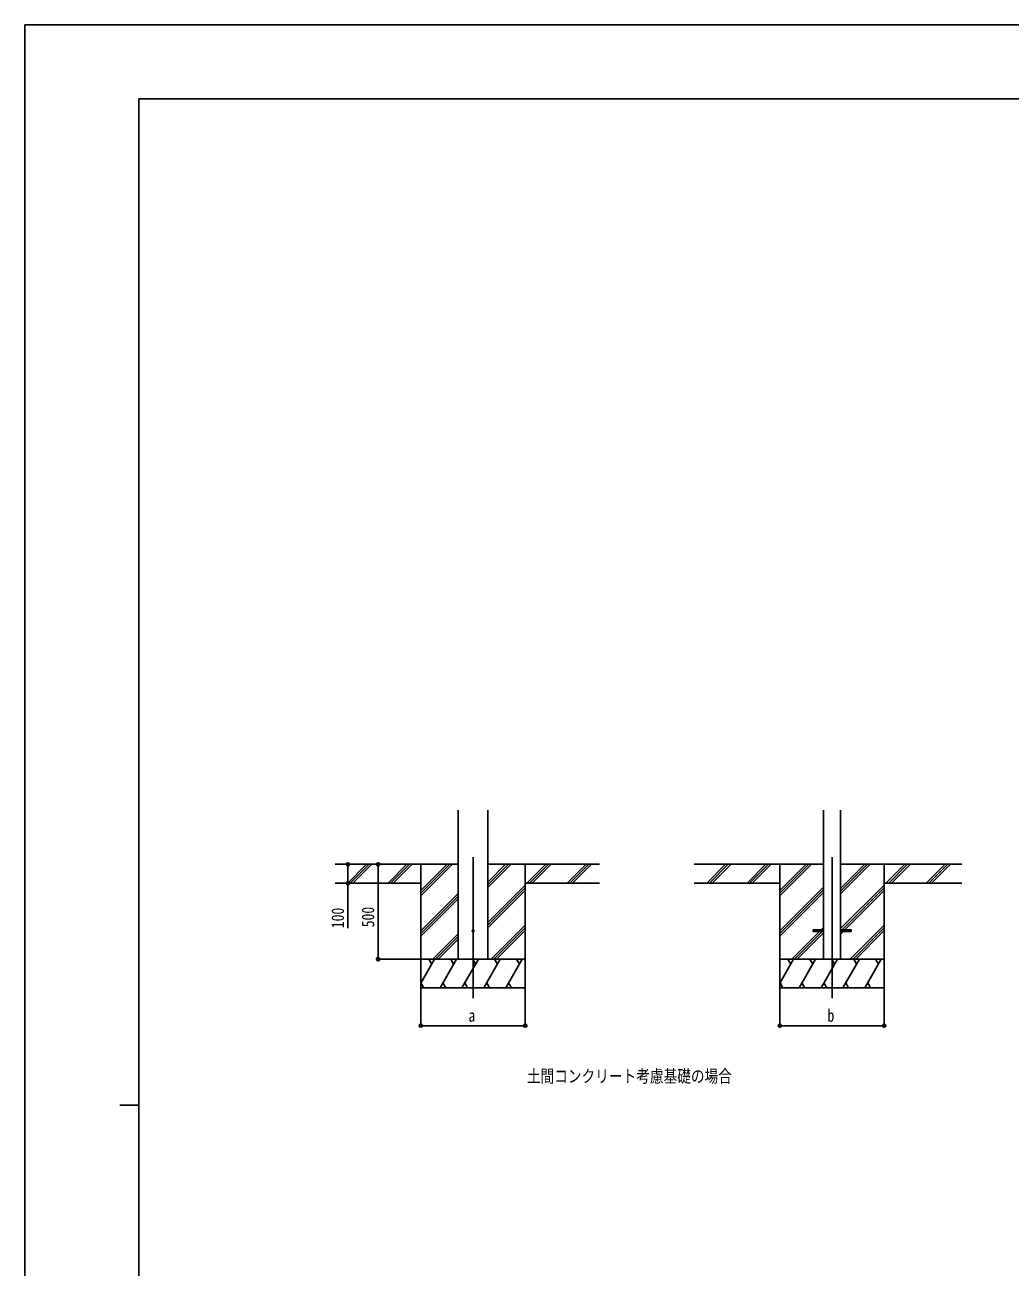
# Model space of a CAD drawing. Units: millimetres, scale not verified. Extents: x -8410 to 8410, y -5940 to 5940.
# Drawn here: x -8410 to -3219, y -604 to 5940 of the extents above; entities that cross this region are included whole.
import ezdxf
from ezdxf.enums import TextEntityAlignment as Align

# ---------------------------------------------------------------- set-up
doc = ezdxf.new("R2010")
doc.units = ezdxf.units.MM
doc.header["$LTSCALE"] = 30
for name, color, linetype in [('0-2_USER1', 3, 'Continuous'), ('0-3_YKK_12', 2, 'Continuous'), ('0-4_YKK_13', 4, 'Continuous'), ('0-5_YKK_A1', 4, 'Continuous'), ('0-6_YKK_D', 6, 'Continuous'), ('0-7_YKK_ZWAK', 7, 'Continuous')]:
    doc.layers.add(name, color=color, linetype=linetype)
doc.styles.add('ＭＳ ゴシック', font='')
doc.styles.get('ＭＳ ゴシック').set_extended_font_data('MS Gothic')

msp = doc.modelspace()

# ---------------------------------------------------------------- linework, layer by layer
at = {"layer": '0-3_YKK_12'}
for p, q in [((-6048.79, 1556.17), (-6048.79, 812.84)), ((-4157.22, 1556.17), (-4157.22, 812.84))]:
    msp.add_line(p, q, dxfattribs=at)
at = {"layer": '0-4_YKK_13'}
for p, q in [((-4257.22, 1172.43), (-4257.22, 1163.43)), ((-4257.22, 1172.43), (-4202.42, 1172.43)), ((-4257.22, 1163.43), (-4202.42, 1163.43)), ((-4112.02, 1172.43), (-4057.22, 1172.43)), ((-4112.02, 1163.43), (-4057.22, 1163.43)), ((-4057.22, 1172.43), (-4057.22, 1163.43))]:
    msp.add_line(p, q, dxfattribs=at)
msp.add_circle((-6048.79, 1167.93), 5, dxfattribs=at)
at = {"layer": '0-5_YKK_A1'}
for p, q in [((-6126.54, 1017.93), (-6126.54, 1803.28)), ((-5971.04, 1017.93), (-5971.04, 1803.28)), ((-4202.42, 1803.28), (-4202.42, 1017.93)), ((-4112.02, 1803.28), (-4112.02, 1017.93)), ((-6126.54, 1517.93), (-6774.74, 1517.93)), ((-6708.06, 1419.33), (-6609.46, 1517.93)), ((-6695.32, 1417.93), (-6595.32, 1517.93)), ((-6681.18, 1417.93), (-6581.17, 1517.93)), ((-6495.92, 1419.33), (-6397.33, 1517.93)), ((-6483.19, 1417.93), (-6383.18, 1517.93)), ((-6469.04, 1417.93), (-6369.04, 1517.93)), ((-6323.79, 1517.93), (-6323.79, 867.93)), ((-6323.79, 1351.05), (-6156.91, 1517.93)), ((-6323.79, 1365.19), (-6171.05, 1517.93)), ((-6323.79, 1379.33), (-6185.19, 1517.93)), ((-5971.04, 1395.43), (-5848.54, 1517.93)), ((-5971.04, 1409.57), (-5862.68, 1517.93)), ((-5971.04, 1423.72), (-5876.83, 1517.93)), ((-5971.04, 1517.93), (-5383.17, 1517.93)), ((-5773.79, 1517.93), (-5773.79, 867.93)), ((-5764.7, 1417.93), (-5664.69, 1517.93)), ((-5750.55, 1417.93), (-5650.55, 1517.93)), ((-5736.41, 1417.93), (-5636.41, 1517.93)), ((-5552.56, 1417.93), (-5452.56, 1517.93)), ((-5538.42, 1417.93), (-5438.42, 1517.93)), ((-5524.28, 1417.93), (-5424.28, 1517.93)), ((-4202.42, 1517.93), (-4883.17, 1517.93)), ((-4816.49, 1419.33), (-4717.89, 1517.93)), ((-4803.75, 1417.93), (-4703.75, 1517.93)), ((-4789.6, 1417.93), (-4689.6, 1517.93)), ((-4604.35, 1419.33), (-4505.76, 1517.93)), ((-4591.62, 1417.93), (-4491.61, 1517.93)), ((-4577.47, 1417.93), (-4477.47, 1517.93)), ((-4432.22, 1517.93), (-4432.22, 867.93)), ((-4432.22, 1351.05), (-4265.34, 1517.93)), ((-4432.22, 1365.19), (-4279.48, 1517.93)), ((-4432.22, 1379.33), (-4293.62, 1517.93)), ((-4112.02, 1362.88), (-3956.97, 1517.93)), ((-4112.02, 1377.02), (-3971.11, 1517.93)), ((-4112.02, 1391.17), (-3985.26, 1517.93)), ((-4112.02, 1517.93), (-3474.02, 1517.93)), ((-3882.22, 1517.93), (-3882.22, 867.93)), ((-3873.13, 1417.93), (-3773.12, 1517.93)), ((-3858.98, 1417.93), (-3758.98, 1517.93)), ((-3844.84, 1417.93), (-3744.84, 1517.93)), ((-3660.99, 1417.93), (-3560.99, 1517.93)), ((-3646.85, 1417.93), (-3546.85, 1517.93)), ((-3632.71, 1417.93), (-3532.71, 1517.93)), ((-6323.79, 1417.93), (-6774.74, 1417.93)), ((-5971.04, 1211.59), (-5773.79, 1408.83)), ((-5971.04, 1197.44), (-5773.79, 1394.69)), ((-5971.04, 1183.3), (-5773.79, 1380.55)), ((-5773.79, 1417.93), (-5383.17, 1417.93)), ((-4432.22, 1417.93), (-4883.17, 1417.93)), ((-4432.22, 1167.2), (-4202.42, 1397)), ((-4432.22, 1153.06), (-4202.42, 1382.86)), ((-4112.02, 1179.04), (-3882.22, 1408.83)), ((-4104.49, 1172.43), (-3882.22, 1394.69)), ((-4090.34, 1172.43), (-3882.22, 1380.55)), ((-3882.22, 1417.93), (-3474.02, 1417.93)), ((-6323.79, 1167.2), (-6126.54, 1364.45)), ((-6323.79, 1153.06), (-6126.54, 1350.31)), ((-6323.79, 1138.92), (-6126.54, 1336.17)), ((-4432.22, 1138.92), (-4202.42, 1368.72)), ((-5952.57, 1017.93), (-5773.79, 1196.7)), ((-5938.43, 1017.93), (-5773.79, 1182.56)), ((-4214.86, 1172.43), (-4202.42, 1184.87)), ((-4061, 1017.93), (-3882.22, 1196.7)), ((-4046.85, 1017.93), (-3882.22, 1182.56)), ((-6260.93, 1017.93), (-6126.54, 1152.32)), ((-6246.79, 1017.93), (-6126.54, 1138.18)), ((-6232.65, 1017.93), (-6126.54, 1124.04)), ((-5924.28, 1017.93), (-5773.79, 1168.42)), ((-4369.36, 1017.93), (-4223.86, 1163.43)), ((-4355.22, 1017.93), (-4209.72, 1163.43)), ((-4341.08, 1017.93), (-4202.42, 1156.59)), ((-4112.02, 1150.75), (-4099.34, 1163.43)), ((-4032.71, 1017.93), (-3882.22, 1168.42)), ((-5773.79, 1017.93), (-6323.79, 1017.93)), ((-6323.79, 892.48), (-6251.36, 1017.93)), ((-6266.36, 991.95), (-6281.37, 1017.93)), ((-6222.5, 867.93), (-6135.89, 1017.93)), ((-6150.89, 991.95), (-6165.89, 1017.93)), ((-6107.03, 867.93), (-6020.42, 1017.93)), ((-6035.42, 991.95), (-6050.43, 1017.93)), ((-5991.56, 867.93), (-5904.95, 1017.93)), ((-5919.95, 991.95), (-5934.96, 1017.93)), ((-5876.09, 867.93), (-5789.48, 1017.93)), ((-5804.48, 991.95), (-5819.48, 1017.93)), ((-3882.22, 1017.93), (-4432.22, 1017.93)), ((-4432.22, 892.48), (-4359.79, 1017.93)), ((-4374.79, 991.95), (-4389.8, 1017.93)), ((-4330.93, 867.93), (-4244.32, 1017.93)), ((-4259.32, 991.95), (-4274.32, 1017.93)), ((-4215.46, 867.93), (-4128.85, 1017.93)), ((-4143.85, 991.95), (-4158.86, 1017.93)), ((-4099.99, 867.93), (-4013.38, 1017.93)), ((-4028.38, 991.95), (-4043.38, 1017.93)), ((-3984.52, 867.93), (-3897.91, 1017.93)), ((-3912.91, 991.95), (-3927.91, 1017.93)), ((-6323.79, 867.93), (-5773.79, 867.93)), ((-6322.97, 893.91), (-6307.97, 867.93)), ((-6207.5, 893.91), (-6192.5, 867.93)), ((-6092.03, 893.91), (-6077.03, 867.93)), ((-5976.56, 893.91), (-5961.56, 867.93)), ((-5861.09, 893.91), (-5846.09, 867.93)), ((-4432.22, 867.93), (-3882.22, 867.93)), ((-4431.4, 893.91), (-4416.4, 867.93)), ((-4315.93, 893.91), (-4300.93, 867.93)), ((-4200.46, 893.91), (-4185.46, 867.93)), ((-4084.99, 893.91), (-4069.99, 867.93)), ((-3969.52, 893.91), (-3954.52, 867.93))]:
    msp.add_line(p, q, dxfattribs=at)
at = {"layer": '0-6_YKK_D'}
for p, q in [((-6548.85, 1517.93), (-6548.85, 1017.93)), ((-6324.79, 1017.93), (-6549.85, 1017.93)), ((-6323.79, 867.93), (-6323.79, 666.93)), ((-5773.79, 867.93), (-5773.79, 666.93)), ((-4432.22, 867.93), (-4432.22, 666.93)), ((-3882.22, 867.93), (-3882.22, 666.93)), ((-6323.79, 667.93), (-5773.79, 667.93)), ((-4432.22, 667.93), (-3882.22, 667.93))]:
    msp.add_line(p, q, dxfattribs=at)
msp.add_lwpolyline([(-6708.13, 1517.93), (-6708.13, 1417.93), (-6708.13, 1180.73)], dxfattribs=at)
for centre in [(-6708.13, 1517.93), (-6548.85, 1517.93), (-6708.13, 1417.93), (-6548.85, 1017.93), (-6323.79, 667.93), (-5773.79, 667.93), (-4432.22, 667.93), (-3882.22, 667.93)]:
    msp.add_circle(centre, 8.5, dxfattribs=at)
at = {"layer": '0-7_YKK_ZWAK'}
for p, q in [((7790.04, 5550), (-7809.96, 5550)), ((-7809.96, -5050), (-7809.96, 5550)), ((-7909.96, 250), (-7809.96, 250))]:
    msp.add_line(p, q, dxfattribs=at)
msp.add_lwpolyline([(-8410, -5940), (8410, -5940), (8410, 5940), (-8410, 5940)], close=True, dxfattribs=at)

# ---------------------------------------------------------------- texts
at = {"layer": '0-2_USER1', "style": 'ＭＳ ゴシック', "width": 0.8}
msp.add_text('土間コンクリート考慮基礎の場合', height=65.98, dxfattribs=at).set_placement((-5764.92, 349.07), align=Align.BOTTOM_LEFT)
at = {"layer": '0-6_YKK_D', "style": 'ＭＳ ゴシック', "width": 0.8}
for s, p in [('100', (-6708.93, 1181.53)), ('500', (-6549.65, 1186.33))]:
    msp.add_text(s, height=65.98, rotation=90, dxfattribs=at).set_placement(p, align=Align.BOTTOM_LEFT)
for s, p in [('a', (-6072.79, 668.73)), ('b', (-4181.22, 668.73))]:
    msp.add_text(s, height=65.98, dxfattribs=at).set_placement(p, align=Align.BOTTOM_LEFT)

doc.saveas('drawing.dxf')
